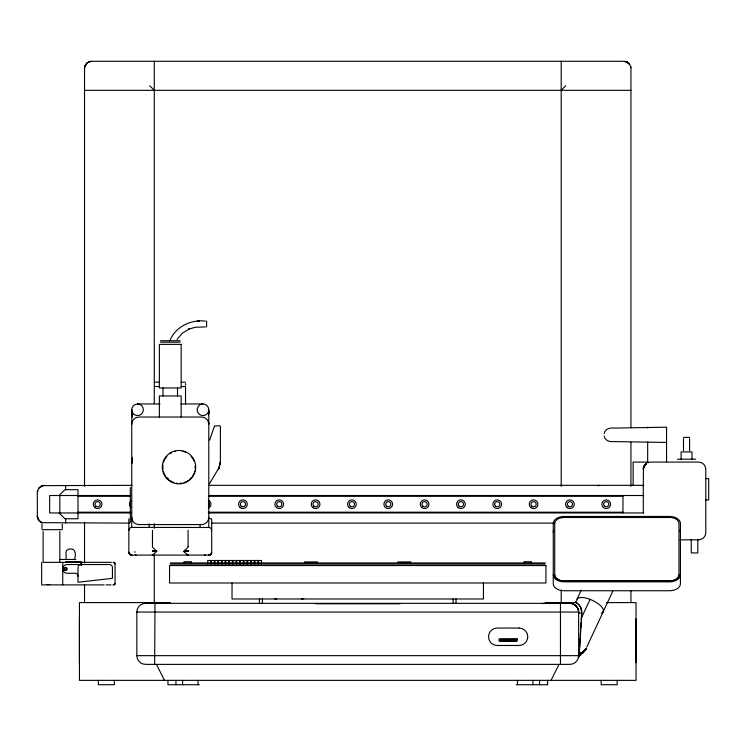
<?xml version="1.0" encoding="UTF-8"?>
<svg xmlns="http://www.w3.org/2000/svg" width="746" height="746" viewBox="0 0 746 746"><rect width="100%" height="100%" fill="white"/><g stroke="black" fill="none" stroke-linecap="round" stroke-linejoin="round"><path stroke-width="1.12" d="M167.943 680.361L167.943 684.725L199.341 684.725M547.536 684.725L547.536 680.361L547.536 684.725L516.148 684.725M208.666 518.591L208.787 517.304A7.264 7.264 0 0 1 201.513 524.578L139.026 524.578A7.264 7.264 0 0 1 131.762 517.304M691.971 459.182L691.971 451.908L681.107 451.908L681.107 459.182M636.04 662.681L636.04 618.844M79.44 618.844L79.44 662.681M218.998 467.863L218.662 468.544L220.396 462.044L220.396 426.339L219.678 425.752L214.531 426.041M220.396 462.044L219.184 467.481L209.439 483.725M578.532 656.984L578.682 656.331A5.147 3.497 -2.7 0 1 578.84 656.135A4.532 3.115 -0.7 0 1 579.213 655.575L582.757 653.011L579.344 655.473A6.21 2.098 -80.5 0 0 579.204 655.585L579.055 655.809A8.635 3.637 -6.2 0 0 578.961 655.986L578.523 657.077L578.626 656.396A5.306 3.124 -80.2 0 0 578.644 656.004L578.635 612.056C579.661 608.559 573.693 603.402 572.965 603.887M131.781 462.501L131.762 463.611L132.471 457.783M220.229 463.9L220.406 461.643M630.948 427.327L630.948 68.548C631.051 64.66 627.563 61.191 623.684 61.275L91.795 61.275C87.916 61.191 84.438 64.66 84.531 68.548L84.531 486.383M112.954 584.883L114.39 584.64L115.052 583.428L115.043 563.668L114.39 562.596L112.954 562.353M132.07 485.338L42.485 485.637L38.578 488.49L37.3 492.602L37.365 516.847L38.699 520.139L41.161 522.275L38.699 520.139L37.514 517.621M579.828 644.395L579.288 653.897A2.909 1.725 41.3 0 1 579.204 655.622L578.523 657.077A5.893 3.982 -3.9 0 1 578.635 656.592A5.455 3.683 -3.9 0 1 578.747 656.368A17.96 9.857 -34.5 0 0 578.737 655.958L579.39 653.804A6.332 3.609 -78.1 0 1 579.707 653.552L584.099 651.062A33.309 15.349 25 0 0 584.705 650.503A34.484 15.899 25.2 0 0 585.246 649.887L586.123 648.423L582.757 653.011L586.123 648.423M580.071 654.941L580.425 654.055L579.204 655.622M579.707 646.53L581.684 615.543M579.894 643.294L579.968 642.175M188.076 555.089L188.225 554.409M581.666 615.87L581.805 611.244L580.882 607.701L578.961 604.764L575.67 602.171L578.532 604.335L580.556 607.02L581.833 613.389A2.909 1.343 0 0 1 578.635 612.056A8.719 8.719 0 0 0 569.916 603.337L145.563 603.337A8.719 8.719 0 0 0 136.844 612.056L136.844 655.659A8.719 8.719 0 0 0 145.563 664.378L569.916 664.378A8.719 8.719 0 0 0 578.635 655.659A2.909 0.494 0 0 1 578.765 655.51L578.989 654.699A9.418 8.29 -20.6 0 1 579.045 654.391L579.12 654.298A8.607 7.786 -9.3 0 1 579.241 654L579.707 653.533A7.087 3.851 -74.8 0 1 580.034 653.328L580.136 653.244M643.612 467.266L646.297 463.471L644.096 466.054L643.304 469.346L644.096 466.054L646.456 463.359L644.46 465.42L643.444 467.947L643.304 486.178M115.052 583.428L114.865 584.127M211.258 553.709C208.283 556.096 211.836 554.185 211.687 552.189L211.687 518.778M578.952 655.585L578.523 657.077L578.635 655.659A2.909 1.986 0.1 0 1 578.691 655.268M115.033 583.661L114.045 584.808M84.568 67.839L84.671 67.149M643.444 467.947L643.341 468.647L644.693 465.075M187.134 555.089L208.787 555.089C210.931 555.826 212.349 550.595 211.398 553.457M578.765 656.06L578.523 657.077L578.635 655.659L136.844 655.659M37.337 491.856L37.598 490.551M211.64 552.711L211.332 553.588L211.594 552.917M578.654 656.424L578.588 656.704A12.085 3.012 -36.1 0 0 578.579 656.778M604.167 433.566C604.875 428.922 610.125 427.486 614.154 428.083L666.56 427.206L666.56 462.082M578.737 656.349L578.933 655.622M209.598 440.131L214.438 426.227M211.51 553.196L210.372 554.614L208.787 555.089L211.137 553.896L208.787 555.089L210.139 554.754M85.324 65.247L87.524 62.664L84.885 66.301L87.123 62.981M219.315 467.145L218.289 469.197M169.799 340.857C175.226 326.823 190.873 319.335 205.392 321.116M577.115 599.038L581.199 590.207M85.072 65.797L85.37 65.163M581.544 617.716L590.095 599.374M603.346 611.468L586.71 647.164M612.755 591.298L603.066 612M154.282 90.257L149.694 85.753M551.024 680.361L559.015 664.378M586.03 648.628L584.463 651.155M132.07 461.933L132.471 461.149M177.035 339.421L182.35 333.201L189.325 328.921L188.393 329.275L195.247 327.252L205.392 326.935M583.941 651.79L586.067 648.544A35.631 16.421 24.8 0 1 585.675 649.225A35.221 16.244 25.3 0 1 585.256 649.897M38.578 488.49L39.072 487.847M584.295 651.361L585.06 650.232A18.473 14.323 24.9 0 0 585.591 649.43L586.039 648.6A18.575 14.407 24.7 0 1 585.582 649.43L585.06 650.232A18.38 14.258 25.2 0 1 584.472 650.997L583.81 651.706A17.876 13.857 25 0 1 583.046 652.396L581.339 653.571M644.497 465.355L646.297 463.471M114.791 584.249L113.821 584.864M585.228 649.887L584.099 651.062M59.102 495.512L64.911 489.693L77.994 489.693L77.994 518.759L64.911 518.759L59.102 512.95M565.785 85.753L561.197 90.257M583.81 651.706L583.046 652.396A17.568 13.624 25 0 1 582.216 653.011M39.482 487.418L40.638 486.485M645.896 463.788L646.456 463.359M580.947 654.419L579.931 655.025M209.617 554.968L210.381 554.614M41.179 486.178L43.865 485.366M134.401 551.947L135.175 552.059M90.658 61.368L88.494 62.067L91.049 61.321M209.878 554.875L208.666 555.089M209.682 554.949L209.066 555.08M184.234 551.536L188.113 551.07L186.565 551.201M184.654 551.453L186.547 551.201M649.822 462.119L647.668 462.688L647.668 441.986M66.077 558.577C66.832 556.04 64.324 550.529 68.119 549.345C74.721 547.294 76.372 552.87 74.796 558.577M184.43 551.014L187.936 551.061M187.33 551.135L188.104 551.08L186.565 550.996M152.986 551.042L156.324 551.033M184.654 550.996L186.547 550.996M84.531 90.341L630.948 90.341M160.465 340.736L169.911 340.736M170.638 340.736L180.084 340.736M160.465 342.19L169.911 342.19M170.638 342.19L180.084 342.19M155.009 382.157L159.374 382.157M181.175 382.157L185.53 382.157M155.009 386.512L159.374 386.512M181.175 386.512L185.53 386.512L185.53 403.95M137.572 403.95L160.008 403.95M180.886 403.95L202.968 403.95M683.495 437.38L689.584 437.38M666.56 442.462L614.154 441.585C610.125 442.191 604.875 440.746 604.167 436.102M677.452 459.182L695.617 459.182M648.106 462.082L633.13 462.082L633.13 485.338M650.568 462.082L698.526 462.082A7.264 7.264 0 0 1 705.791 469.346L705.791 532.569A7.264 7.264 0 0 1 698.526 539.834L680.11 539.834M705.791 478.615L708.7 478.615L708.7 499.904L705.791 499.904M209.001 485.338L643.751 485.338M130.904 495.512L49.656 495.512L49.656 512.95L130.904 512.95M208.414 495.512L643.751 495.512M77.994 496.239L130.391 496.239M208.414 496.239L622.957 496.239M77.994 512.222L130.391 512.222M208.414 512.222L622.957 512.222M208.414 512.95L643.751 512.95M564.163 517.388L669.526 517.388A9.446 6.071 0 0 1 678.972 523.459L678.972 574.952A9.446 6.071 0 0 1 669.526 581.022L564.163 581.022A9.446 6.071 0 0 1 554.716 574.952L554.716 523.459M669.526 517.5L564.163 517.5A9.446 6.071 0 0 0 554.716 523.571M209.757 518.759L210.717 518.759M129.739 523.123L42 522.657M211.332 523.123L554.362 523.123M41.953 529.66L62.3 529.66M153.406 555.089L131.622 555.089L129.366 553.83L128.853 552.189L128.853 518.778M153.918 555.089L186.621 555.089M59.829 559.453L75.803 559.453M65.713 561.635L80.242 561.635A1.455 1.455 0 0 1 81.696 563.081L81.696 565.254M304.433 561.924L317.628 561.924M397.851 561.924L411.046 561.924M111.406 562.353L43.109 562.353L43.109 531.385M170.274 562.941L545.214 562.941M80.969 563.957L81.696 563.957M170.274 564.107L545.214 564.107M104.114 584.883L41.664 584.883L41.664 562.353M105.979 584.883L111.042 584.883M170.274 602.609L79.44 602.609L79.44 680.361L636.04 680.361L636.04 602.609L606.563 602.609M545.214 602.609L575.39 602.609M542.305 603.486L555.378 603.486M315.614 603.775L399.865 603.775M136.844 612.056L578.635 612.056C578.859 608.26 575.548 604.474 572.35 603.691M154.664 664.378L155.009 603.337M155.895 550.996L152.482 551.08L156.958 551.499L152.641 547.368A2.555 2.219 90 0 1 152.473 546.398M187.563 551.042L188.123 551.07L187.339 551.033M153.21 551.135L152.445 551.08L155.895 551.453M80.242 562.353L80.932 562.857L80.969 565.254M129.282 553.709L131.762 555.089L129.45 553.942M113.597 562.353L115.043 563.668M130.168 554.614L131.762 555.089L130.41 554.754M624.393 61.312L626.985 62.067L629.251 63.876M131.203 555.033L130.923 554.968M625.12 61.433L626.5 61.871C622.453 60.585 629.354 62.459 629.568 64.277L626.435 61.815M114.017 562.419L114.772 562.96M156.483 551.583L152.473 555.089L152.324 554.409M625.931 61.638L627.069 62.114M41.244 522.321L40.237 521.687M188.076 555.089L183.591 551.499L187.908 547.368A2.555 2.219 -90 0 0 188.076 546.398M129.729 554.259L129.058 553.252M39.044 520.568L37.328 516.456M129.534 554.054L128.946 552.917M81.454 562.288L81.668 562.801M132.07 412.827L132.471 413.61M129.151 553.457L128.871 552.478L129.086 553.327M156.464 664.378L164.456 680.361M114.865 563.109L115.052 563.808M208.46 422.152L208.787 424.297A7.264 7.264 0 0 0 201.513 417.033L139.026 417.033A7.264 7.264 0 0 0 131.762 424.297M630.612 66.357L630.911 67.802M132.471 416.977L131.762 411.149M208.6 422.684L208.721 423.364M37.3 515.85L37.403 517.053M697.799 539.349L697.799 552.917L691.262 552.917L691.262 539.349M689.593 438.592L689.593 450.696M683.485 438.592L683.485 450.696M647.668 427.206L647.668 428.036M643.304 486.373L643.304 512.95M630.948 442.378L630.948 486.383M630.948 590.608L630.948 602.181M622.957 495.512L622.957 512.95M617.147 680.361L617.147 684.725L601.164 684.725L601.164 680.361M561.197 61.275L561.197 486.411M561.197 590.086L561.197 602.899M560.47 603.337L560.47 664.378M539.544 680.361L539.544 684.725M532.905 680.361L532.905 684.725M531.404 563.631L531.404 561.701L524.14 561.701L524.14 563.631M517.5 680.361L517.5 684.725M483.445 582.99L483.445 598.982L232.034 598.982L232.034 582.99M456.02 598.982L456.02 603.449M453.111 598.982L453.111 603.449M262.368 598.982L262.368 603.449M261.464 563.808L261.464 560.47L258.554 560.47L258.554 563.808M259.468 598.982L259.468 603.449M257.827 563.808L257.827 560.47L254.927 560.47L254.927 563.808M254.2 563.808L254.2 560.47L251.29 560.47L251.29 563.808M250.563 563.808L250.563 560.47L247.653 560.47L247.653 563.808M246.935 563.808L246.935 560.47L244.026 560.47L244.026 563.808M243.299 563.808L243.299 560.47L240.389 560.47L240.389 563.808M239.662 563.808L239.662 560.47L236.762 560.47L236.762 563.808M236.034 563.808L236.034 560.47L233.125 560.47L233.125 563.808M232.398 563.808L232.398 560.47L229.488 560.47L229.488 563.808M228.761 563.808L228.761 560.47L225.861 560.47L225.861 563.808M225.133 563.808L225.133 560.47L222.224 560.47L222.224 563.808M221.497 563.808L221.497 560.47L218.597 560.47L218.597 563.808M217.869 563.808L217.869 560.47L214.96 560.47L214.96 563.808M214.233 563.808L214.233 560.47L211.323 560.47L211.323 563.808M210.596 563.808L210.596 560.47L207.696 560.47L207.696 563.808M208.787 409.768A5.809 5.809 0 0 1 200.068 414.804A5.809 5.809 0 0 1 200.068 404.733A5.809 5.809 0 0 1 208.787 409.768L208.787 527.562M206.605 321.125L206.605 326.925M200.068 524.578L200.068 527.478M197.979 680.361L197.979 684.725M191.34 563.631L191.34 561.701L184.076 561.701L184.076 563.631M188.076 530.303L188.076 546.342M185.53 383.612L185.53 385.067M182.574 680.361L182.574 684.725M181.175 417.033L181.175 395.958L159.374 395.958L159.374 417.033M177.511 387.967L177.511 395.958M175.944 680.361L175.944 684.725M163.029 387.967L163.029 395.958M154.282 61.275L154.282 403.707M154.282 523.692L154.282 528.345M154.282 555.136L154.282 602.899M152.473 530.303L152.473 546.342M149.2 523.804L149.2 527.478M131.762 409.768L131.762 527.562M130.308 487.52L130.308 522.396M114.325 680.361L114.325 684.725L98.332 684.725L98.332 680.361M84.531 522.284L84.531 562.81M84.531 584.817L84.531 602.181M77.192 561.635L77.192 562.353M75.01 561.635L75.01 562.353M65.639 485.338L65.639 489.861M65.639 518.601L65.639 523.123M62.729 562.353L62.729 584.883M62.3 524.214L62.3 528.569M59.829 495.512L59.829 512.95M59.829 531.366L59.829 548.59M59.829 549.28L59.829 562.353M41.953 523.804L41.953 528.485M131.79 412.258A36.545 33.262 -7.3 0 1 131.781 411.149M195.088 465.886A16.151 16.151 0 0 1 195.088 468.46M194.678 471.006A16.151 16.151 0 0 1 194.454 471.836M193.867 473.449A16.151 16.151 0 0 1 193.512 474.232M193.111 474.997A16.151 16.151 0 0 1 192.682 475.734M191.694 477.142A16.151 16.151 0 0 1 189.297 479.603M187.917 480.629A16.151 16.151 0 0 1 187.19 481.086M186.435 481.496A16.151 16.151 0 0 1 185.661 481.879M184.868 482.205A16.151 16.151 0 0 1 184.066 482.503M181.558 483.11A16.151 16.151 0 0 1 179.851 483.296M177.278 483.222A16.151 16.151 0 0 1 176.42 483.11M173.921 482.503A16.151 16.151 0 0 1 173.109 482.205M172.317 481.879A16.151 16.151 0 0 1 169.361 480.135M168.689 479.603A16.151 16.151 0 0 1 166.293 477.142M165.304 475.734A16.151 16.151 0 0 1 164.866 474.997M164.474 474.232A16.151 16.151 0 0 1 164.12 473.449M163.803 472.647A16.151 16.151 0 0 1 163.533 471.836M162.992 469.318A16.151 16.151 0 0 1 162.992 465.028M163.533 462.511A16.151 16.151 0 0 1 163.803 461.69M164.12 460.888A16.151 16.151 0 0 1 164.474 460.105M164.866 459.35A16.151 16.151 0 0 1 165.78 457.885M166.293 457.195A16.151 16.151 0 0 1 166.843 456.533M170.069 453.717A16.151 16.151 0 0 1 171.543 452.841M174.741 451.591A16.151 16.151 0 0 1 175.58 451.386M182.406 451.386A16.151 16.151 0 0 1 183.236 451.591M184.868 452.132A16.151 16.151 0 0 1 185.661 452.468M191.144 456.533A16.151 16.151 0 0 1 191.694 457.195M192.207 457.885A16.151 16.151 0 0 1 193.111 459.35M193.512 460.105A16.151 16.151 0 0 1 193.867 460.888M168.167 478.932A15.983 15.983 0 0 1 167.235 478M128.899 530.453A2.881 2.881 0 0 1 131.669 527.431L208.871 527.478A2.881 2.881 0 0 1 211.64 530.453M77.994 576.164A2.909 2.909 0 0 0 75.085 573.254L67.093 573.254A4.364 4.364 0 0 1 62.729 568.9A4.364 4.364 0 0 1 67.093 564.535L109.522 564.535A2.909 2.909 0 0 1 112.432 567.445L112.432 578.337L77.994 582.272L77.994 567.445A2.909 2.909 0 0 1 80.894 564.535M49.311 584.538A2.49 0.476 0 0 1 46.867 584.519M49.823 584.5A2.499 0.681 1.7 0 1 49.404 584.566M597.994 485.888A2.909 2.909 0 0 1 599.709 485.338M130.988 507.439A4.364 4.364 0 0 1 130.988 501.023M208.358 500.24A4.364 4.364 0 0 1 208.358 508.222M208.376 502.3A2.62 2.62 0 0 1 208.376 506.152M276.673 598.982A7.264 7.264 0 0 1 274.36 598.6M303.79 598.6A7.264 7.264 0 0 1 301.477 598.982M578.392 657.161A13.102 2.602 -45.8 0 1 578.402 657.058M578.812 656.396A11.115 3.105 -30.7 0 0 578.737 656.573A14.976 7.637 -40.8 0 1 578.654 657.012M579.278 655.631A7.936 3.497 -2.4 0 0 579.101 655.837L578.691 656.452A2.9 2.098 22 0 0 578.775 655.51L578.626 656.396A4.746 2.546 -80.8 0 1 578.523 656.806M581.013 652.871A26.296 12.132 25.1 0 0 581.871 652.517A28.339 13.064 25 0 0 582.654 652.079M580.323 653.31A8.84 4.075 -64.2 0 1 580.64 653.142A9.595 4.206 -61.1 0 1 580.966 652.918A2.909 2.247 61.2 0 1 579.978 655.007A10.603 2.564 -66.1 0 0 579.838 654.997M580.136 653.291A8.197 4.075 -69 0 1 580.351 653.17M579.456 655.417A8.029 2.331 -73.9 0 1 579.595 655.286M579.661 655.016A9.26 2.508 -70.9 0 1 579.847 654.913M584.081 651.053A31.929 14.696 24.9 0 1 583.391 651.594A30.204 13.904 24.9 0 1 582.626 652.06M579.838 654.606A2.909 0.839 54.7 0 1 579.707 655.174M580.901 653.832A16.757 13.008 25.2 0 1 580.435 654.065M581.992 653.151A17.158 13.288 24.7 0 1 581.554 653.421M584.463 650.988A18.156 14.071 24.8 0 1 583.801 651.696M581.199 619.795A130.904 3.609 -86.9 0 1 581.535 614.732M580.882 626.966A125.776 3.348 -86.8 0 1 581.209 621.922M580.481 629.354A115.602 3.292 -86.9 0 1 580.836 623.954M580.211 636.385A101.363 2.751 -86.8 0 1 580.528 631.293M579.996 642.558A84.652 2.145 -86.8 0 1 580.276 637.97M576.751 600.912A14.528 5.66 25 0 1 593.378 600.828A14.528 5.66 25 0 1 601.304 613.175M679.895 530.201A10.901 7.003 0 0 1 680.427 532.364M553.262 532.364A10.901 7.003 0 0 1 553.802 530.201M680.427 574.84A10.901 7.003 0 0 1 669.526 581.843L564.163 581.843A10.901 7.003 0 0 1 553.262 574.84M554.716 574.84A9.446 6.071 0 0 0 564.163 580.91L669.526 580.91A9.446 6.071 0 0 0 678.972 574.84M575.651 602.106L576.229 601.957L575.735 602.022M208.759 412.277L208.479 415.065L208.787 411.149A33.822 30.987 7.9 0 1 208.749 412.277M42.485 485.637L41.552 485.991L43.529 485.413L42.485 485.637M204.982 554.912L204.479 555.052L204.982 554.912M152.613 551.061L152.566 551.07M187.843 551.089L187.843 551.061M152.51 551.07L152.986 551.08L152.492 551.07M198.054 321.162L197.242 321.19L199.341 321.116L198.054 321.162M181.175 344.372L159.374 344.372L159.374 387.967L181.175 387.967L181.175 344.372M669.526 516.456L564.163 516.456A10.901 7.003 0 0 0 553.262 523.459L553.262 583.745A10.901 7.003 0 0 0 564.163 590.748L669.526 590.748A10.901 7.003 0 0 0 680.427 583.745L680.427 523.459A10.901 7.003 0 0 0 669.526 516.456M545.932 565.552L169.547 565.552L169.547 582.99L545.932 582.99L545.932 565.552M519.048 628.048L497.256 628.048A8.719 8.719 0 0 0 488.537 636.767A8.719 8.719 0 0 0 497.256 645.486L519.048 645.486A8.719 8.719 0 0 0 527.767 636.767A8.719 8.719 0 0 0 519.048 628.048M517.239 638.94L499.065 638.94L499.065 641.122L517.239 641.122L517.239 638.94M516.148 639.303L500.156 639.303L500.156 640.758L516.148 640.758L516.148 639.303M135.893 555.08L135.278 555.033L135.893 555.08M38.941 520.456L38.391 519.692L38.941 520.456M128.993 553.084L128.853 552.189L128.983 553.056M134.261 414.543A5.809 5.809 0 0 0 143.363 410.244A5.809 5.809 0 0 0 135.091 404.509A5.809 5.809 0 0 0 134.261 414.543M170.638 481.646A16.71 16.71 0 0 0 195.704 467.173A16.71 16.71 0 0 0 170.638 452.701A16.71 16.71 0 0 0 170.638 481.646M64.716 570.019A1.455 1.455 0 0 0 67.075 569.133A1.455 1.455 0 0 0 65.126 567.538A1.455 1.455 0 0 0 64.716 570.019M64.949 569.739A1.091 1.091 0 0 0 66.711 569.077A1.091 1.091 0 0 0 65.256 567.874A1.091 1.091 0 0 0 64.949 569.739M94.835 507.597A4.364 4.364 0 0 0 101.913 504.949A4.364 4.364 0 0 0 96.085 500.146A4.364 4.364 0 0 0 94.835 507.597M95.945 506.245A2.62 2.62 0 0 0 100.188 504.66A2.62 2.62 0 0 0 96.691 501.778A2.62 2.62 0 0 0 95.945 506.245M240.165 507.597A4.364 4.364 0 0 0 247.234 504.949A4.364 4.364 0 0 0 241.406 500.146A4.364 4.364 0 0 0 240.165 507.597M241.275 506.245A2.62 2.62 0 0 0 245.518 504.66A2.62 2.62 0 0 0 242.021 501.778A2.62 2.62 0 0 0 241.275 506.245M276.496 507.597A4.364 4.364 0 0 0 283.564 504.949A4.364 4.364 0 0 0 277.736 500.146A4.364 4.364 0 0 0 276.496 507.597M277.605 506.245A2.62 2.62 0 0 0 281.848 504.66A2.62 2.62 0 0 0 278.351 501.778A2.62 2.62 0 0 0 277.605 506.245M312.826 507.597A4.364 4.364 0 0 0 319.894 504.949A4.364 4.364 0 0 0 314.066 500.146A4.364 4.364 0 0 0 312.826 507.597M313.935 506.245A2.62 2.62 0 0 0 318.178 504.66A2.62 2.62 0 0 0 314.681 501.778A2.62 2.62 0 0 0 313.935 506.245M349.156 507.597A4.364 4.364 0 0 0 356.224 504.949A4.364 4.364 0 0 0 350.396 500.146A4.364 4.364 0 0 0 349.156 507.597M350.266 506.245A2.62 2.62 0 0 0 354.509 504.66A2.62 2.62 0 0 0 351.012 501.778A2.62 2.62 0 0 0 350.266 506.245M385.486 507.597A4.364 4.364 0 0 0 392.564 504.949A4.364 4.364 0 0 0 386.726 500.146A4.364 4.364 0 0 0 385.486 507.597M386.596 506.245A2.62 2.62 0 0 0 390.839 504.66A2.62 2.62 0 0 0 387.342 501.778A2.62 2.62 0 0 0 386.596 506.245M421.816 507.597A4.364 4.364 0 0 0 428.894 504.949A4.364 4.364 0 0 0 423.066 500.146A4.364 4.364 0 0 0 421.816 507.597M422.926 506.245A2.62 2.62 0 0 0 427.169 504.66A2.62 2.62 0 0 0 423.672 501.778A2.62 2.62 0 0 0 422.926 506.245M458.147 507.597A4.364 4.364 0 0 0 465.224 504.949A4.364 4.364 0 0 0 459.396 500.146A4.364 4.364 0 0 0 458.147 507.597M459.256 506.245A2.62 2.62 0 0 0 463.499 504.66A2.62 2.62 0 0 0 460.002 501.778A2.62 2.62 0 0 0 459.256 506.245M494.477 507.597A4.364 4.364 0 0 0 501.554 504.949A4.364 4.364 0 0 0 495.726 500.146A4.364 4.364 0 0 0 494.477 507.597M495.586 506.245A2.62 2.62 0 0 0 499.829 504.66A2.62 2.62 0 0 0 496.332 501.778A2.62 2.62 0 0 0 495.586 506.245M530.816 507.597A4.364 4.364 0 0 0 537.885 504.949A4.364 4.364 0 0 0 532.057 500.146A4.364 4.364 0 0 0 530.816 507.597M531.917 506.245A2.62 2.62 0 0 0 536.16 504.66A2.62 2.62 0 0 0 532.663 501.778A2.62 2.62 0 0 0 531.917 506.245M567.147 507.597A4.364 4.364 0 0 0 574.215 504.949A4.364 4.364 0 0 0 568.387 500.146A4.364 4.364 0 0 0 567.147 507.597M568.256 506.245A2.62 2.62 0 0 0 572.499 504.66A2.62 2.62 0 0 0 569.002 501.778A2.62 2.62 0 0 0 568.256 506.245M603.477 507.597A4.364 4.364 0 0 0 610.545 504.949A4.364 4.364 0 0 0 604.717 500.146A4.364 4.364 0 0 0 603.477 507.597M604.586 506.245A2.62 2.62 0 0 0 608.829 504.66A2.62 2.62 0 0 0 605.332 501.778A2.62 2.62 0 0 0 604.586 506.245M579.53 654.662A3.814 3.786 36.8 0 0 579.306 654.951A3.823 3.795 47.3 0 1 579.521 654.671"/></g></svg>
